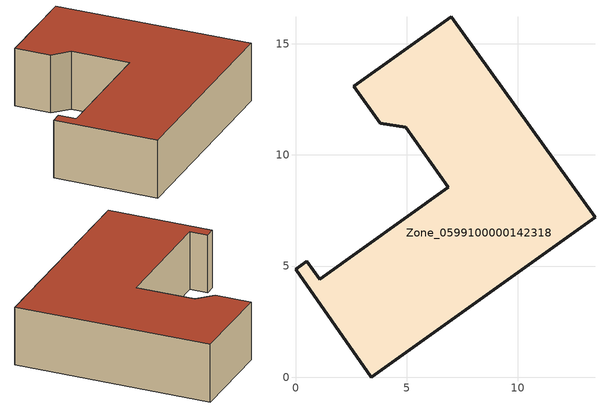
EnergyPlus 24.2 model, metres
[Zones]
Zone_0599100000142318
 floor ground (C_G): 2.63,13.08 7.01,16.21 13.47,7.19 3.41,0 0,4.85 0.5,5.22 1.09,4.4 6.88,8.54 4.95,11.24 3.81,11.43 z0
 wall outside (C_F): 7.01,16.21 2.63,13.08 3.81,11.43 4.95,11.24 6.88,8.54 1.09,4.4 0.5,5.22 0,4.85 3.41,0 13.47,7.19 7.01,16.21 z0:3.36
 roof outside (C_R): 3.41,0 13.47,7.19 7.01,16.21 2.63,13.08 3.81,11.43 4.95,11.24 6.88,8.54 1.09,4.4 0.5,5.22 0,4.85 z3.36
[BUILDING]
Pand.0599100000142318: North Axis=0; Terrain=City; Loads Convergence Tolerance Value=0.04; Temperature Convergence Tolerance Value=0.4; Solar Distribution=FullExterior; Maximum Number of Warmup Days=25; Minimum Number of Warmup Days=1
[Site:Location]
Rotterdam.The.Hague.AP_ZH_NLD Design_Conditions: Latitude=51.96; Longitude=4.45; Time Zone=1; Elevation=-4.5
[SITE:GROUNDTEMPERATURE:BUILDINGSURFACE]
18, 18, 18, 18, 18, 18, 18, 18, 18, 18, 18, 18
[MATERIAL] Thermal Absorptance=0.9; Solar Absorptance=0.7; Visible Absorptance=0.7
Name | Roughness | Thickness | Conductivity | Density | Specific Heat
G.TI.1975-1991 | MediumSmooth | 0.15 | 0.288461 | 540 | 1210
F.TI.1975-1991 | Rough | 0.3 | 0.230769 | 1920 | 840
R.TI.1975-1991 | MediumRough | 0.2 | 0.153846 | 1500 | 1000
[CONSTRUCTION]
C_G: G.TI.1975-1991
C_F: F.TI.1975-1991
C_R: R.TI.1975-1991
[ZONE]
Zone_0599100000142318: Type=1; Multiplier=1; Ceiling Height=Autocalculate; Volume=Autocalculate; Floor Area=autocalculate; Part of Total Floor Area=Yes
[ZONEINFILTRATION:DESIGNFLOWRATE]
Infil_Zone_0599100000142318: Zone or ZoneList or Space or SpaceList=Zone_0599100000142318; Schedule=AlwaysOn; Design Flow Rate Calculation Method=Flow/Area; Flow Rate per Floor Area=0.003; Constant Term Coefficient=1; Temperature Term Coefficient=0; Velocity Term Coefficient=0; Velocity Squared Term Coefficient=0
[HVACTEMPLATE:ZONE:IDEALLOADSAIRSYSTEM]
Zone_0599100000142318: Maximum Heating Supply Air Temperature=50; Minimum Cooling Supply Air Temperature=13; Maximum Heating Supply Air Humidity Ratio=0.0156; Minimum Cooling Supply Air Humidity Ratio=0.0077; Heating Limit=NoLimit; Cooling Limit=NoLimit; Dehumidification Control Type=ConstantSensibleHeatRatio; Cooling Sensible Heat Ratio=0.7; Dehumidification Setpoint=60; Humidification Control Type=None; Humidification Setpoint=30; Outdoor Air Method=None; Outdoor Air Flow Rate per Person=0.00944; Outdoor Air Flow Rate per Zone Floor Area=0; Outdoor Air Flow Rate per Zone=0; Demand Controlled Ventilation Type=None; Outdoor Air Economizer Type=NoEconomizer; Heat Recovery Type=None; Sensible Heat Recovery Effectiveness=0.7; Latent Heat Recovery Effectiveness=0.65
[ZONECONTROL:THERMOSTAT]
ThermostatControl_Zone_0599100000142318: Zone or ZoneList=Zone_0599100000142318; Control Type Schedule=DualSetpointControlType; Control 1=Thermostat_Zone_0599100000142318; Temperature Difference Between Cutout And Setpoint=0
[THERMOSTATSETPOINT:DUALSETPOINT]
Thermostat_Zone_0599100000142318: Heating Setpoint Temperature Schedule=HeatingSetpoint_Zone_0599100000142318; Cooling Setpoint Temperature Schedule=CoolingSetpoint_Zone_0599100000142318
[SCHEDULE:COMPACT]
HeatingSetpoint_Zone_0599100000142318: Through: 12/31, For: AllDays, Until: 24:00, 21
CoolingSetpoint_Zone_0599100000142318: Through: 12/31, For: AllDays, Until: 24:00, 24
DualSetpointControlType: Through: 12/31, For: AllDays, Until: 24:00, 4
AlwaysOn: Through: 12/31, For: AllDays, Until: 24:00, 1
